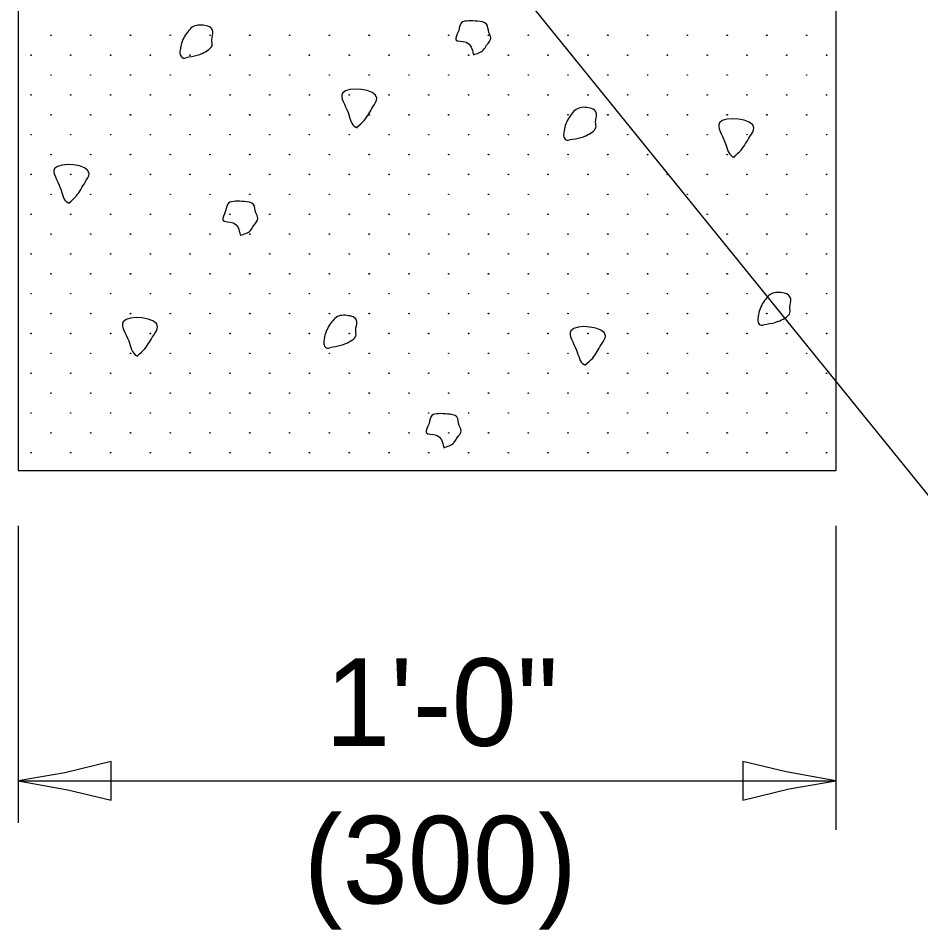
# Model space of a CAD drawing. Extents: x 0 to 2.83, y 0 to 1.83.
# Drawn here: x 1.46 to 1.5733, y 0.3396 to 0.4541 of the extents above; entities that cross this region are included whole.
import ezdxf

# ---------------------------------------------------------------- set-up
doc = ezdxf.new("R2010")
doc.units = 0
for name, color, linetype in [('RD_Pr_Roadway_Dimensions', 7, 'Continuous'), ('RD_Pr_Roadway_Items', 7, 'Continuous'), ('RD_Pr_Roadway_Notes', 7, 'Continuous')]:
    doc.layers.add(name, color=color, linetype=linetype)

msp = doc.modelspace()

# ---------------------------------------------------------------- linework, layer by layer
at = {"layer": 'RD_Pr_Roadway_Dimensions'}
for p, q in [((1.45996, 0.39036), (1.45996, 0.35303)), ((1.56265, 0.39036), (1.56265, 0.35215)), ((1.45996, 0.35829), (1.56265, 0.35829))]:
    msp.add_line(p, q, dxfattribs=at)
for points in [[(1.47162, 0.35585), (1.47162, 0.35829), (1.47162, 0.36073), (1.46579, 0.3593), (1.45996, 0.35829), (1.46618, 0.35716)], [(1.55099, 0.36073), (1.55098, 0.35829), (1.55098, 0.35585), (1.55682, 0.35728), (1.56265, 0.35829), (1.55643, 0.35942)]]:
    msp.add_lwpolyline(points, close=True, dxfattribs=at)
at = {"layer": 'RD_Pr_Roadway_Items'}
for p, q in [((1.45996, 0.52899), (1.45996, 0.3973)), ((1.56265, 0.52899), (1.56265, 0.3973)), ((1.45996, 0.3973), (1.56265, 0.3973))]:
    msp.add_line(p, q, dxfattribs=at)
for centre in [(1.46407, 0.45199), (1.46906, 0.45199), (1.47406, 0.45199), (1.47906, 0.45199), (1.48405, 0.45199), (1.48905, 0.45199), (1.49405, 0.45199), (1.49904, 0.45199), (1.50404, 0.45199), (1.50904, 0.45199), (1.51403, 0.45199), (1.51903, 0.45199), (1.52403, 0.45199), (1.52902, 0.45199), (1.53402, 0.45199), (1.53901, 0.45199), (1.54401, 0.45199), (1.54901, 0.45199), (1.554, 0.45199), (1.559, 0.45199), (1.46157, 0.44949), (1.46656, 0.44949), (1.47156, 0.44949), (1.47656, 0.44949), (1.48155, 0.44949), (1.48655, 0.44949), (1.49155, 0.44949), (1.49654, 0.44949), (1.50154, 0.44949), (1.50654, 0.44949), (1.51153, 0.44949), (1.51653, 0.44949), (1.52153, 0.44949), (1.52652, 0.44949), (1.53152, 0.44949), (1.53652, 0.44949), (1.54151, 0.44949), (1.54651, 0.44949), (1.55151, 0.44949), (1.5565, 0.44949), (1.5615, 0.44949), (1.46407, 0.44699), (1.46906, 0.44699), (1.47406, 0.44699), (1.47906, 0.44699), (1.48405, 0.44699), (1.48905, 0.44699), (1.49405, 0.44699), (1.49904, 0.44699), (1.50404, 0.44699), (1.50904, 0.44699), (1.51403, 0.44699), (1.51903, 0.44699), (1.52403, 0.44699), (1.52902, 0.44699), (1.53402, 0.44699), (1.53901, 0.44699), (1.54401, 0.44699), (1.54901, 0.44699), (1.554, 0.44699), (1.559, 0.44699), (1.46157, 0.44449), (1.46656, 0.44449), (1.47156, 0.44449), (1.47656, 0.44449), (1.48155, 0.44449), (1.48655, 0.44449), (1.49155, 0.44449), (1.49654, 0.44449), (1.50154, 0.44449), (1.50654, 0.44449), (1.51153, 0.44449), (1.51653, 0.44449), (1.52153, 0.44449), (1.52652, 0.44449), (1.53152, 0.44449), (1.53652, 0.44449), (1.54151, 0.44449), (1.54651, 0.44449), (1.55151, 0.44449), (1.5565, 0.44449), (1.5615, 0.44449), (1.46407, 0.44199), (1.46906, 0.44199), (1.47406, 0.44199), (1.47906, 0.44199), (1.48405, 0.44199), (1.48905, 0.44199), (1.49405, 0.44199), (1.49904, 0.44199), (1.50404, 0.44199), (1.50904, 0.44199), (1.51403, 0.44199), (1.51903, 0.44199), (1.52403, 0.44199), (1.52902, 0.44199), (1.53402, 0.44199), (1.53901, 0.44199), (1.54401, 0.44199), (1.54901, 0.44199), (1.554, 0.44199), (1.559, 0.44199), (1.46157, 0.4395), (1.46656, 0.4395), (1.47156, 0.4395), (1.47656, 0.4395), (1.48155, 0.4395), (1.48655, 0.4395), (1.49155, 0.4395), (1.49654, 0.4395), (1.50154, 0.4395), (1.50654, 0.4395), (1.51153, 0.4395), (1.51653, 0.4395), (1.52153, 0.4395), (1.52652, 0.4395), (1.53152, 0.4395), (1.53652, 0.4395), (1.54151, 0.4395), (1.54651, 0.4395), (1.55151, 0.4395), (1.5565, 0.4395), (1.5615, 0.4395), (1.46407, 0.437), (1.46906, 0.437), (1.47406, 0.437), (1.47906, 0.437), (1.48405, 0.437), (1.48905, 0.437), (1.49405, 0.437), (1.49904, 0.437), (1.50404, 0.437), (1.50904, 0.437), (1.51403, 0.437), (1.51903, 0.437), (1.52403, 0.437), (1.52902, 0.437), (1.53402, 0.437), (1.53901, 0.437), (1.54401, 0.437), (1.54901, 0.437), (1.554, 0.437), (1.559, 0.437), (1.46157, 0.4345), (1.46656, 0.4345), (1.47156, 0.4345), (1.47656, 0.4345), (1.48155, 0.4345), (1.48655, 0.4345), (1.49155, 0.4345), (1.49654, 0.4345), (1.50154, 0.4345), (1.50654, 0.4345), (1.51153, 0.4345), (1.51653, 0.4345), (1.52153, 0.4345), (1.52652, 0.4345), (1.53152, 0.4345), (1.53652, 0.4345), (1.54151, 0.4345), (1.54651, 0.4345), (1.55151, 0.4345), (1.5565, 0.4345), (1.5615, 0.4345), (1.46407, 0.432), (1.46906, 0.432), (1.47406, 0.432), (1.47906, 0.432), (1.48405, 0.432), (1.48905, 0.432), (1.49405, 0.432), (1.49904, 0.432), (1.50404, 0.432), (1.50904, 0.432), (1.51403, 0.432), (1.51903, 0.432), (1.52403, 0.432), (1.52902, 0.432), (1.53402, 0.432), (1.53901, 0.432), (1.54401, 0.432), (1.54901, 0.432), (1.554, 0.432), (1.559, 0.432), (1.46157, 0.4295), (1.46656, 0.4295), (1.47156, 0.4295), (1.47656, 0.4295), (1.48155, 0.4295), (1.48655, 0.4295), (1.49155, 0.4295), (1.49654, 0.4295), (1.50154, 0.4295), (1.50654, 0.4295), (1.51153, 0.4295), (1.51653, 0.4295), (1.52153, 0.4295), (1.52652, 0.4295), (1.53152, 0.4295), (1.53652, 0.4295), (1.54151, 0.4295), (1.54651, 0.4295), (1.55151, 0.4295), (1.5565, 0.4295), (1.5615, 0.4295), (1.46407, 0.427), (1.46906, 0.427), (1.47406, 0.427), (1.47906, 0.427), (1.48405, 0.427), (1.48905, 0.427), (1.49405, 0.427), (1.49904, 0.427), (1.50404, 0.427), (1.50904, 0.427), (1.51403, 0.427), (1.51903, 0.427), (1.52403, 0.427), (1.52902, 0.427), (1.53402, 0.427), (1.53901, 0.427), (1.54401, 0.427), (1.54901, 0.427), (1.554, 0.427), (1.559, 0.427), (1.46157, 0.42451), (1.46656, 0.42451), (1.47156, 0.42451), (1.47656, 0.42451), (1.48155, 0.42451), (1.48655, 0.42451), (1.49155, 0.42451), (1.49654, 0.42451), (1.50154, 0.42451), (1.50654, 0.42451), (1.51153, 0.42451), (1.51653, 0.42451), (1.52153, 0.42451), (1.52652, 0.42451), (1.53152, 0.42451), (1.53652, 0.42451), (1.54151, 0.42451), (1.54651, 0.42451), (1.55151, 0.42451), (1.5565, 0.42451), (1.5615, 0.42451), (1.46407, 0.42201), (1.46906, 0.42201), (1.47406, 0.42201), (1.47906, 0.42201), (1.48405, 0.42201), (1.48905, 0.42201), (1.49405, 0.42201), (1.49904, 0.42201), (1.50404, 0.42201), (1.50904, 0.42201), (1.51403, 0.42201), (1.51903, 0.42201), (1.52403, 0.42201), (1.52902, 0.42201), (1.53402, 0.42201), (1.53901, 0.42201), (1.54401, 0.42201), (1.54901, 0.42201), (1.554, 0.42201), (1.559, 0.42201), (1.46157, 0.41951), (1.46656, 0.41951), (1.47156, 0.41951), (1.47656, 0.41951), (1.48155, 0.41951), (1.48655, 0.41951), (1.49155, 0.41951), (1.49654, 0.41951), (1.50154, 0.41951), (1.50654, 0.41951), (1.51153, 0.41951), (1.51653, 0.41951), (1.52153, 0.41951), (1.52652, 0.41951), (1.53152, 0.41951), (1.53652, 0.41951), (1.54151, 0.41951), (1.54651, 0.41951), (1.55151, 0.41951), (1.5565, 0.41951), (1.5615, 0.41951), (1.46407, 0.41701), (1.46906, 0.41701), (1.47406, 0.41701), (1.47906, 0.41701), (1.48405, 0.41701), (1.48905, 0.41701), (1.49405, 0.41701), (1.49904, 0.41701), (1.50404, 0.41701), (1.50904, 0.41701), (1.51403, 0.41701), (1.51903, 0.41701), (1.52403, 0.41701), (1.52902, 0.41701), (1.53402, 0.41701), (1.53901, 0.41701), (1.54401, 0.41701), (1.54901, 0.41701), (1.554, 0.41701), (1.559, 0.41701), (1.46157, 0.41451), (1.46656, 0.41451), (1.47156, 0.41451), (1.47656, 0.41451), (1.48155, 0.41451), (1.48655, 0.41451), (1.49155, 0.41451), (1.49654, 0.41451), (1.50154, 0.41451), (1.50654, 0.41451), (1.51153, 0.41451), (1.51653, 0.41451), (1.52153, 0.41451), (1.52652, 0.41451), (1.53152, 0.41451), (1.53652, 0.41451), (1.54151, 0.41451), (1.54651, 0.41451), (1.55151, 0.41451), (1.5565, 0.41451), (1.5615, 0.41451), (1.46407, 0.41201), (1.46906, 0.41201), (1.47406, 0.41201), (1.47906, 0.41201), (1.48405, 0.41201), (1.48905, 0.41201), (1.49405, 0.41201), (1.49904, 0.41201), (1.50404, 0.41201), (1.50904, 0.41201), (1.51403, 0.41201), (1.51903, 0.41201), (1.52403, 0.41201), (1.52902, 0.41201), (1.53402, 0.41201), (1.53901, 0.41201), (1.54401, 0.41201), (1.54901, 0.41201), (1.554, 0.41201), (1.559, 0.41201), (1.46157, 0.40952), (1.46656, 0.40952), (1.47156, 0.40952), (1.47656, 0.40952), (1.48155, 0.40952), (1.48655, 0.40952), (1.49155, 0.40952), (1.49654, 0.40952), (1.50154, 0.40952), (1.50654, 0.40952), (1.51153, 0.40952), (1.51653, 0.40952), (1.52153, 0.40952), (1.52652, 0.40952), (1.53152, 0.40952), (1.53652, 0.40952), (1.54151, 0.40952), (1.54651, 0.40952), (1.55151, 0.40952), (1.5565, 0.40952), (1.5615, 0.40952), (1.46407, 0.40702), (1.46906, 0.40702), (1.47406, 0.40702), (1.47906, 0.40702), (1.48405, 0.40702), (1.48905, 0.40702), (1.49405, 0.40702), (1.49904, 0.40702), (1.50404, 0.40702), (1.50904, 0.40702), (1.51403, 0.40702), (1.51903, 0.40702), (1.52403, 0.40702), (1.52902, 0.40702), (1.53402, 0.40702), (1.53901, 0.40702), (1.54401, 0.40702), (1.54901, 0.40702), (1.554, 0.40702), (1.559, 0.40702), (1.46157, 0.40452), (1.46656, 0.40452), (1.47156, 0.40452), (1.47656, 0.40452), (1.48155, 0.40452), (1.48655, 0.40452), (1.49155, 0.40452), (1.49654, 0.40452), (1.50154, 0.40452), (1.50654, 0.40452), (1.51153, 0.40452), (1.51653, 0.40452), (1.52153, 0.40452), (1.52652, 0.40452), (1.53152, 0.40452), (1.53652, 0.40452), (1.54151, 0.40452), (1.54651, 0.40452), (1.55151, 0.40452), (1.5565, 0.40452), (1.5615, 0.40452), (1.46407, 0.40202), (1.46906, 0.40202), (1.47406, 0.40202), (1.47906, 0.40202), (1.48405, 0.40202), (1.48905, 0.40202), (1.49405, 0.40202), (1.49904, 0.40202), (1.50404, 0.40202), (1.50904, 0.40202), (1.51403, 0.40202), (1.51903, 0.40202), (1.52403, 0.40202), (1.52902, 0.40202), (1.53402, 0.40202), (1.53901, 0.40202), (1.54401, 0.40202), (1.54901, 0.40202), (1.554, 0.40202), (1.559, 0.40202), (1.46157, 0.39952), (1.46656, 0.39952), (1.47156, 0.39952), (1.47656, 0.39952), (1.48155, 0.39952), (1.48655, 0.39952), (1.49155, 0.39952), (1.49654, 0.39952), (1.50154, 0.39952), (1.50654, 0.39952), (1.51153, 0.39952), (1.51653, 0.39952), (1.52153, 0.39952), (1.52652, 0.39952), (1.53152, 0.39952), (1.53652, 0.39952), (1.54151, 0.39952), (1.54651, 0.39952), (1.55151, 0.39952), (1.5565, 0.39952), (1.5615, 0.39952)]:
    msp.add_circle(centre, 0.0000346, dxfattribs=at)
for points in [[(1.51713, 0.44954), (1.5184, 0.45015), (1.5188, 0.45074), (1.51932, 0.45167), (1.51908, 0.45234), (1.5188, 0.4534), (1.51763, 0.45376), (1.51652, 0.45379), (1.51563, 0.45357), (1.51529, 0.45259), (1.51493, 0.45142), (1.51624, 0.4511), (1.51713, 0.4496)], [(1.48105, 0.44921), (1.48244, 0.44949), (1.48307, 0.44971), (1.48385, 0.45016), (1.4843, 0.45068), (1.48428, 0.45141), (1.48441, 0.45246), (1.48414, 0.45293), (1.48339, 0.45321), (1.48253, 0.45324), (1.48182, 0.453), (1.48125, 0.4524), (1.48075, 0.45166), (1.48041, 0.45074), (1.4803, 0.45016), (1.4803, 0.44952), (1.48069, 0.44913), (1.481, 0.44916)], [(1.5025, 0.44042), (1.50342, 0.44129), (1.50452, 0.44301), (1.50501, 0.44407), (1.50069, 0.44471), (1.50139, 0.44229), (1.50235, 0.44044), (1.50252, 0.44037)], [(1.52925, 0.43887), (1.53064, 0.43915), (1.53127, 0.43936), (1.53206, 0.43983), (1.53252, 0.44036), (1.53248, 0.44107), (1.53261, 0.44213), (1.53234, 0.44259), (1.53159, 0.44288), (1.53074, 0.44292), (1.53003, 0.44267), (1.52946, 0.44207), (1.52896, 0.44132), (1.52862, 0.4404), (1.52851, 0.43983), (1.52851, 0.43919), (1.5289, 0.43879), (1.52921, 0.43883)], [(1.54985, 0.43669), (1.55076, 0.43756), (1.55188, 0.43927), (1.55238, 0.44034), (1.54804, 0.44097), (1.54874, 0.43856), (1.5497, 0.43672), (1.54988, 0.43663)], [(1.46635, 0.43094), (1.46726, 0.43181), (1.46837, 0.43353), (1.46886, 0.43459), (1.46453, 0.43523), (1.46523, 0.43281), (1.46619, 0.43097), (1.46637, 0.4309)], [(1.48785, 0.42686), (1.48912, 0.42746), (1.48953, 0.42806), (1.49005, 0.429), (1.4898, 0.42966), (1.48953, 0.43072), (1.48835, 0.43109), (1.48725, 0.43112), (1.48636, 0.4309), (1.48601, 0.42991), (1.48566, 0.42875), (1.48696, 0.42841), (1.48785, 0.42692)], [(1.55363, 0.41562), (1.55504, 0.41591), (1.55565, 0.41612), (1.55645, 0.41657), (1.5569, 0.4171), (1.55688, 0.41782), (1.55701, 0.41888), (1.55672, 0.41934), (1.55597, 0.41963), (1.55513, 0.41965), (1.55442, 0.41941), (1.55385, 0.41882), (1.55335, 0.41807), (1.55301, 0.41716), (1.5529, 0.41657), (1.5529, 0.41593), (1.55329, 0.41554), (1.5536, 0.41558)], [(1.47494, 0.41172), (1.47586, 0.4126), (1.47698, 0.41431), (1.47747, 0.41536), (1.47314, 0.41599), (1.47383, 0.41359), (1.4748, 0.41175), (1.47498, 0.41167)], [(1.49912, 0.41276), (1.50051, 0.41304), (1.50113, 0.41326), (1.50193, 0.4137), (1.50238, 0.41423), (1.50235, 0.41495), (1.5025, 0.416), (1.50221, 0.41648), (1.50146, 0.41675), (1.5006, 0.41679), (1.49991, 0.41654), (1.49933, 0.41594), (1.49883, 0.4152), (1.49848, 0.41428), (1.49838, 0.4137), (1.49838, 0.41307), (1.49877, 0.41267), (1.49908, 0.4127)], [(1.53119, 0.41056), (1.53212, 0.41143), (1.53322, 0.41315), (1.53372, 0.41421), (1.52938, 0.41485), (1.53008, 0.41243), (1.53105, 0.4106), (1.53122, 0.41052)], [(1.5134, 0.40016), (1.51467, 0.40078), (1.51506, 0.40136), (1.5156, 0.4023), (1.51535, 0.40296), (1.51506, 0.40402), (1.5139, 0.40439), (1.51279, 0.40443), (1.5119, 0.4042), (1.51156, 0.40321), (1.5112, 0.40205), (1.51251, 0.40172), (1.5134, 0.40022)]]:
    msp.add_spline(points, degree=3, dxfattribs=at)
at = {"layer": 'RD_Pr_Roadway_Notes'}
msp.add_line((1.57923, 0.38805), (1.51292, 0.46999), dxfattribs=at)

# ---------------------------------------------------------------- texts
at = {"layer": 'RD_Pr_Roadway_Dimensions'}
for s, p in [('1\'-0"', (1.49852, 0.36269)), ('(300)', (1.49581, 0.34289))]:
    msp.add_text(s, height=0.011, dxfattribs=at).set_placement(p)

doc.saveas('drawing.dxf')
